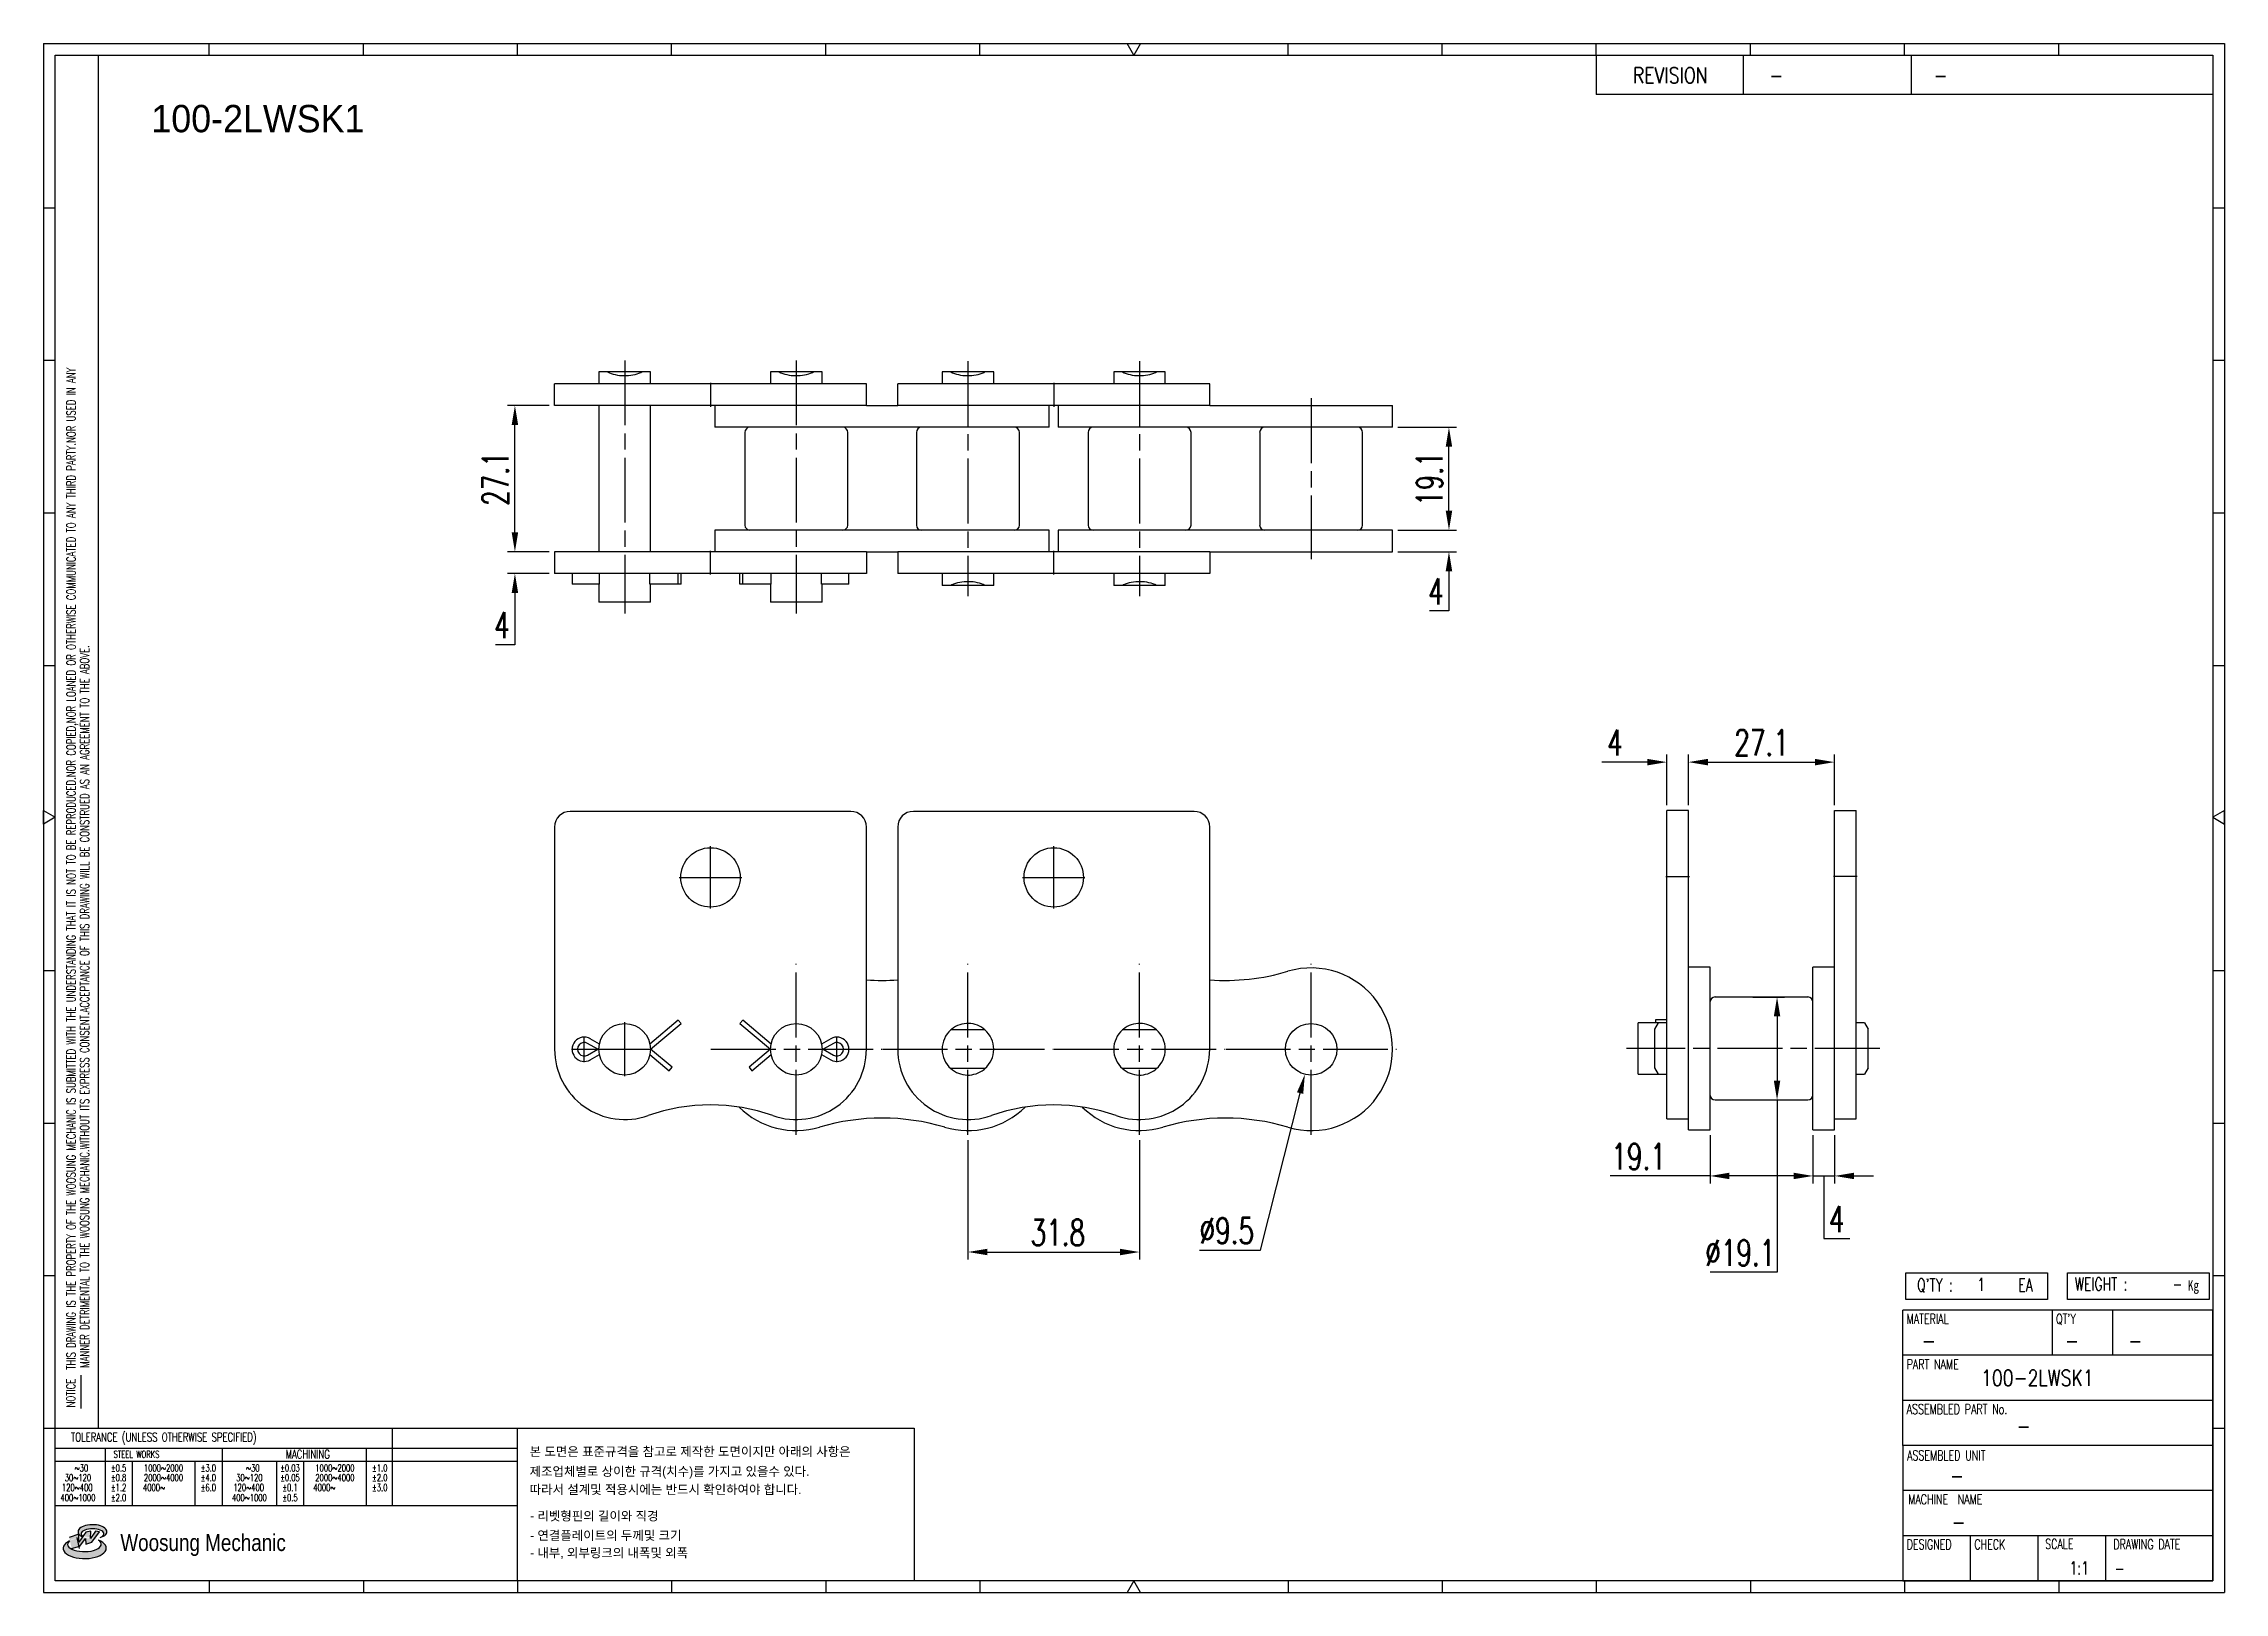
# Model space of a CAD drawing. Header units: millimetres. Extents: x 1614 to 2017, y 59 to 345.
import ezdxf
from ezdxf.enums import TextEntityAlignment as Align

# ---------------------------------------------------------------- set-up
doc = ezdxf.new("R2010")
doc.units = ezdxf.units.MM
doc.linetypes.add('AM_ISO08W050', pattern=[18, 12, -1.5, 3, -1.5])
doc.layers.get('Defpoints').update_dxf_attribs({"color": 80})
doc.layers.add('CL1', color=140, linetype='AM_ISO08W050', lineweight=25)
for name, color, linetype in [('S-DIM', 7, 'Continuous'), ('TITLE', 7, 'Continuous'), ('도면레이아웃', 7, 'Continuous')]:
    doc.layers.add(name, color=color, linetype=linetype)
doc.styles.add('HAN', font='ROMANS.shx', dxfattribs={"width": 0.7, "bigfont": 'whgtxt.shx'})
doc.styles.add('HKD_ST2', font='romans.shx', dxfattribs={"width": 0.7, "height": 4, "bigfont": '@extfont2.shx'})
doc.styles.add('HSG', font='SIMPLEX.shx', dxfattribs={"width": 0.7, "bigfont": 'HSG.shx'})
doc.styles.add('MtXpl_', font='Gulim.ttf')
doc.styles.add('SLDTEXTSTYLE4', font='arial.ttf', dxfattribs={"width": 0.8})
doc.dimstyles.new('AP2', dxfattribs={"dimscale": 2, "dimtxt": 2.4, "dimasz": 1.8, "dimexe": 0.7, "dimexo": 0.5, "dimgap": 0.6, "dimtad": 1, "dimtoh": 1, "dimdec": 1, "dimrnd": 0.01, "dimzin": 9, "dimdsep": 46, "dimtxsty": 'HSG', "dimcen": 0, "dimclrd": 251, "dimclre": 251, "dimclrt": 60, "dimazin": 2, "dimtp": 1, "dimtm": 1, "dimtfac": 0.5, "dimtdec": 1, "dimtofl": 0, "dimtmove": 0, "dimatfit": 3, "dimfxl": 0, "dimtvp": 1, "dimtolj": 2, "dimlwd": -1, "dimlwe": -1, "dimarcsym": 0})

# ---------------------------------------------------------------- blocks, each defined once
blk = doc.blocks.new('MAST')
at = {"layer": '도면레이아웃'}
h = blk.add_hatch(color=10, dxfattribs=at)
h.paths.add_polyline_path([(1.544, 35.177), (1.554, 34.966), (1.779, 35.034), (2.054, 35.422), (1.908, 35.446), (1.728, 35.167), (1.741, 35.439), (1.547, 35.405), (1.292, 35.041), (1.295, 35.33), (0.943, 35.208), (1.03, 34.8), (1.336, 34.885)])
edge = h.paths.add_edge_path()
edge.add_ellipse((1.795, 35.421), major_axis=(-0.53, 0), ratio=0.487785, start_angle=122.36065, end_angle=403.39574)
edge.add_line((1.411, 35.244), (1.419, 35.261))
edge.add_ellipse((1.798, 35.344), major_axis=(-0.423, 0), ratio=0.444396, start_angle=131.58977, end_angle=386.19408, ccw=False)
edge = h.paths.add_edge_path()
edge.add_ellipse((1.512, 34.815), major_axis=(-0.793, 0), ratio=0.480113, start_angle=314.67633, end_angle=590.85213)
edge.add_ellipse((1.501, 34.958), major_axis=(-0.62, 0), ratio=0.43311, start_angle=331.7024, end_angle=574.42495, ccw=False)
at = {"color": 140}
for p, q in [((0, 90.118), (80.15, 90.118)), ((0, 90.118), (0, 33.191)), ((80.15, 90.118), (80.15, 33.191)), ((57.068, 89.693), (57.068, 88.246)), ((62.47, 89.693), (62.47, 88.246)), ((68.635, 89.693), (68.635, 88.246)), ((79.725, 88.246), (57.068, 88.246)), ((68.449, 43.961), (68.449, 44.936)), ((68.449, 44.936), (73.654, 44.936)), ((73.654, 44.936), (73.654, 43.961)), ((74.39, 43.961), (74.39, 44.936)), ((74.39, 44.936), (79.595, 44.936)), ((79.595, 44.936), (79.595, 43.961)), ((68.336, 38.59), (68.336, 43.563)), ((79.725, 43.563), (68.336, 43.563)), ((73.654, 43.961), (68.449, 43.961)), ((73.827, 43.563), (73.827, 41.905)), ((79.595, 43.961), (74.39, 43.961)), ((76.037, 43.563), (76.037, 41.905)), ((79.725, 38.59), (79.725, 43.563)), ((79.725, 41.905), (68.336, 41.905)), ((79.725, 40.248), (68.336, 40.248)), ((68.336, 38.59), (68.336, 33.616)), ((79.725, 38.59), (68.336, 38.59)), ((79.725, 33.616), (79.725, 38.59)), ((79.725, 36.932), (68.336, 36.932)), ((79.725, 35.274), (68.336, 35.274)), ((70.822, 33.616), (70.822, 35.274)), ((73.309, 33.616), (73.309, 35.274)), ((75.796, 33.616), (75.796, 35.274)), ((0, 33.191), (80.15, 33.191)), ((68.336, 33.616), (79.725, 33.616))]:
    blk.add_line(p, q, dxfattribs=at)
for p, q in [((6.089, 89.693), (6.089, 90.118)), ((11.753, 89.693), (11.753, 90.118)), ((17.418, 89.693), (17.418, 90.118)), ((23.082, 89.693), (23.082, 90.118)), ((28.746, 89.693), (28.746, 90.118)), ((34.411, 89.693), (34.411, 90.118)), ((45.739, 89.693), (45.739, 90.118)), ((51.404, 89.693), (51.404, 90.118)), ((57.068, 89.693), (57.068, 90.118)), ((62.732, 89.693), (62.732, 90.118)), ((68.397, 89.693), (68.397, 90.118)), ((74.061, 89.693), (74.061, 90.118)), ((0, 84.085), (0.425, 84.085)), ((79.725, 84.085), (80.15, 84.085)), ((0, 78.478), (0.425, 78.478)), ((79.725, 78.478), (80.15, 78.478)), ((0, 72.87), (0.425, 72.87)), ((79.725, 72.87), (80.15, 72.87)), ((0, 67.262), (0.425, 67.262)), ((79.725, 67.262), (80.15, 67.262)), ((0, 56.047), (0.425, 56.047)), ((79.725, 56.047), (80.15, 56.047)), ((0, 50.439), (0.425, 50.439)), ((79.725, 50.439), (80.15, 50.439)), ((0, 44.832), (0.425, 44.832)), ((79.725, 44.832), (80.15, 44.832)), ((1.377, 39.947), (1.377, 41.174)), ((0, 39.224), (0.425, 39.224)), ((79.725, 39.224), (80.15, 39.224)), ((6.089, 33.616), (6.089, 33.191)), ((11.753, 33.616), (11.753, 33.191)), ((17.418, 33.616), (17.418, 33.191)), ((23.082, 33.616), (23.082, 33.191)), ((28.746, 33.616), (28.746, 33.191)), ((34.411, 33.616), (34.411, 33.191)), ((45.739, 33.616), (45.739, 33.191)), ((51.404, 33.616), (51.404, 33.191)), ((57.068, 33.616), (57.068, 33.191)), ((62.732, 33.616), (62.732, 33.191)), ((68.397, 33.616), (68.397, 33.191)), ((74.061, 33.616), (74.061, 33.191))]:
    blk.add_line(p, q)
at = {"color": 2}
for p, q in [((2.017, 39.224), (2.017, 89.693)), ((0.425, 39.224), (17.418, 39.224)), ((0.425, 38.487), (17.418, 38.487)), ((2.257, 38.487), (2.257, 36.382)), ((6.557, 38.5), (6.557, 36.382)), ((11.857, 38.487), (11.857, 36.382)), ((12.816, 39.224), (12.816, 36.382)), ((17.418, 33.616), (17.418, 39.224)), ((0.425, 38.012), (17.418, 38.012)), ((3.257, 38.012), (3.257, 36.382)), ((5.557, 38.012), (5.557, 36.382)), ((8.557, 38.012), (8.557, 36.382)), ((9.557, 38.026), (9.557, 36.382)), ((0.425, 36.382), (17.418, 36.382))]:
    blk.add_line(p, q, dxfattribs=at)
for points in [[(40.075, 89.693), (39.83, 90.118), (40.32, 90.118)], [(0.425, 61.679), (0, 61.433), (0, 61.924)], [(79.725, 61.679), (80.15, 61.433), (80.15, 61.924)], [(40.075, 33.616), (39.83, 33.191), (40.32, 33.191)]]:
    blk.add_lwpolyline(points, close=True)
at = {"color": 140}
blk.add_lwpolyline([(0.425, 89.693), (79.725, 89.693), (79.725, 33.616), (0.425, 33.616)], close=True, dxfattribs=at)
at = {"layer": '도면레이아웃'}
for p, q in [((1.295, 35.33), (0.943, 35.208)), ((1.547, 35.405), (1.292, 35.041)), ((1.292, 35.041), (1.295, 35.33)), ((1.741, 35.439), (1.547, 35.405)), ((1.908, 35.446), (1.728, 35.167)), ((1.728, 35.167), (1.741, 35.439)), ((1.779, 35.034), (2.054, 35.422)), ((2.054, 35.422), (1.908, 35.446)), ((1.03, 34.8), (1.336, 34.885)), ((1.224, 35.208), (1.311, 34.8)), ((1.224, 35.208), (1.224, 35.208)), ((1.336, 34.885), (1.544, 35.177)), ((1.419, 35.261), (1.411, 35.244)), ((1.544, 35.177), (1.554, 34.966)), ((1.554, 34.966), (1.779, 35.034))]:
    blk.add_line(p, q, dxfattribs=at)
for centre, major_axis, ratio, start_param, end_param in [((1.795, 35.421), (-0.53, 0), 0.487785, 2.135596, 7.040584), ((1.798, 35.344), (-0.423, 0), 0.444396, 2.296675, 6.740358), ((1.512, 34.815), (-0.793, 0), 0.480113, 5.492138, 10.312315), ((1.501, 34.958), (-0.62, 0), 0.43311, 5.789299, 10.025607)]:
    blk.add_ellipse(centre, major_axis=major_axis, ratio=ratio, start_param=start_param, end_param=end_param, dxfattribs=at)
for s, height, style, width, p in [('REVISION', 0.5806, 'HAN', 0.8, (58.415, 88.664)), ('-', 0.581, 'HAN', 0.8, (63.426, 88.664)), ('-', 0.581, 'HAN', 0.8, (69.468, 88.664)), ("Q'TY : ", 0.4746, 'HKD_ST2', 0.7, (68.857, 44.253)), ('1', 0.475, 'HKD_ST2', 0.7, (71.071, 44.275)), ('EA', 0.4746, 'HKD_ST2', 0.7, (72.578, 44.253)), ('WEIGHT : ', 0.4746, 'HKD_ST2', 0.7, (74.65, 44.286)), ('-', 0.581, 'HAN', 0.8, (69.029, 42.157)), ('-', 0.581, 'HAN', 0.8, (74.289, 42.157)), ('-', 0.581, 'HAN', 0.8, (76.623, 42.157)), ('-', 0.581, 'HAN', 0.8, (72.515, 39.013)), ('-', 0.581, 'HAN', 0.8, (70.067, 37.189)), ('-', 0.581, 'HAN', 0.8, (70.126, 35.48)), ('1:1', 0.4746, 'HKD_ST2', 0.7, (74.458, 33.848)), ('-', 0.475, 'HKD_ST2', 0.7, (76.112, 33.837))]:
    blk.add_text(s, height=height, dxfattribs=dict(style=style, width=width)).set_placement(p)
at = {"color": 6, "style": 'HKD_ST2', "width": 0.7}
for s, p in [(' THIS DRAWING IS THE PROPERTY OF THE WOOSUNG MECHANIC IS SUBMITTED WITH THE UNDERSTANDING THAT IT IS NOT TO BE REPRODUCED.NOR COPIED,NOR LOANED OR OTHERWISE COMMUNICATED TO ANY THIRD PARTY.NOR USED IN ANY', (1.173, 41.217)), ('MANNER DETRIMENTAL TO THE WOOSUNG MECHANIC.WITHOUT ITS EXPRESS CONSENT.ACCEPTANCE OF THIS DRAWING WILL BE CONSTRUED AS AN AGREEMENT TO THE ABOVE.', (1.672, 41.447))]:
    blk.add_text(s, height=0.326266, rotation=90, dxfattribs=at).set_placement(p)
at = {"style": 'HKD_ST2', "width": 0.7}
blk.add_text('-', height=0.475, dxfattribs=at).set_placement((78.613, 44.286), align=Align.RIGHT)
at = {"color": 254, "style": 'HKD_ST2', "width": 0.7}
for s, height, p in [('MATERIAL', 0.3651, (68.474, 43.425)), ("QT'Y", 0.3651, (73.965, 43.425)), ('PART NAME', 0.3651, (68.474, 41.756)), ('ASSEMBLED PART No.', 0.36511, (68.474, 40.109)), ('ASSEMBLED UNIT', 0.36511, (68.49, 38.408)), ('MACHINE  NAME', 0.36511, (68.532, 36.794)), ('DESIGNED', 0.3651, (68.474, 35.136)), ('CHECK', 0.3651, (70.961, 35.136)), ('SCALE', 0.3651, (73.566, 35.153)), ('DRAWING DATE', 0.36511, (76.071, 35.141))]:
    blk.add_text(s, height=height, dxfattribs=at).set_placement(p, align=Align.TOP_LEFT)
at = {"style": 'HKD_ST2', "width": 0.7}
blk.add_text('NOTICE', height=0.3263, rotation=90, dxfattribs=at).set_placement((1.163, 39.988))
blk.add_text('TOLERANCE (UNLESS OTHERWISE SPECIFIED)', height=0.32627, dxfattribs=at).set_placement((4.417, 38.896), align=Align.MIDDLE_CENTER)
at = {"color": 4, "style": 'HKD_ST2', "width": 0.7}
for s, height, p in [('%%12630', 0.261, (1.389, 37.762)), ('1000%%1262000', 0.26101, (4.407, 37.762)), ('%%12630', 0.261, (7.689, 37.762)), ('1000%%1262000', 0.26101, (10.707, 37.762)), ('120%%126400', 0.26101, (1.237, 37.045)), ('30%%126120', 0.261, (1.263, 37.411)), ('4000%%126', 0.261, (4.061, 37.045)), ('2000%%1264000', 0.26101, (4.407, 37.411)), ('120%%126400', 0.26101, (7.537, 37.045)), ('30%%126120', 0.261, (7.563, 37.411)), ('4000%%126', 0.261, (10.321, 37.045)), ('2000%%1264000', 0.26101, (10.707, 37.411)), ('400%%1261000', 0.26101, (1.263, 36.67)), ('400%%1261000', 0.26101, (7.563, 36.67))]:
    blk.add_text(s, height=height, dxfattribs=at).set_placement(p, align=Align.MIDDLE_CENTER)
for s, height, p in [('%%P0.5', 0.261, (2.757, 37.762)), ('STEEL WORKS', 0.26101, (3.416, 38.268)), ('%%P3.0', 0.261, (6.057, 37.762)), ('%%P0.03', 0.261, (9.057, 37.762)), ('MACHINING', 0.3263, (9.707, 38.27)), ('%%P1.0', 0.261, (12.357, 37.762)), ('%%P0.8', 0.261, (2.757, 37.411)), ('%%P1.2', 0.261, (2.757, 37.045)), ('%%P4.0', 0.261, (6.057, 37.411)), ('%%P6.0', 0.261, (6.057, 37.045)), ('%%P0.05', 0.261, (9.057, 37.411)), ('%%P0.1', 0.261, (9.057, 37.045)), ('%%P2.0', 0.261, (12.357, 37.411)), ('%%P3.0', 0.261, (12.357, 37.045)), ('%%P2.0', 0.261, (2.757, 36.67)), ('%%P0.5', 0.261, (9.057, 36.67))]:
    blk.add_text(s, height=height, dxfattribs=at).set_placement(p, align=Align.MIDDLE)
at = {"color": 1, "style": 'SLDTEXTSTYLE4', "width": 0.8}
blk.add_text('Woosung Mechanic', height=0.61957, dxfattribs=at).set_placement((2.822, 34.711))
at = {"layer": 'TITLE', "width": 0.8}
blk.add_text('Kg', height=0.3789, dxfattribs=at).set_placement((78.807, 44.286))
blk = doc.blocks.new('*D2')
at = {"layer": 'Defpoints', "color": 0, "transparency": 16777216}
for p in [(1918.1, 212.38), (1914.1, 203.4), (1918.1, 203.4)]:
    blk.add_point(p, dxfattribs=at)
at = {"layer": 'S-DIM', "color": 251, "linetype": 'ByBlock', "transparency": 16777216}
for p, q in [((1910.5, 212.38), (1902.1, 212.38)), ((1914.1, 204.4), (1914.1, 213.78)), ((1918.1, 204.4), (1918.1, 213.78)), ((1921.7, 212.38), (1925.3, 212.38))]:
    blk.add_line(p, q, dxfattribs=at)
at = {"layer": 'S-DIM', "color": 251, "transparency": 16777216}
for points in [[(1910.5, 212.98), (1910.5, 211.78), (1914.1, 212.38)], [(1921.7, 212.98), (1921.7, 211.78), (1918.1, 212.38)]]:
    blk.add_solid(points, dxfattribs=at)
at = {"layer": 'S-DIM', "color": 60, "transparency": 16777216, "insert": (1904.5, 215.98), "char_height": 4.8, "attachment_point": 5, "style": 'HSG'}
blk.add_mtext('\\A2;4', dxfattribs=at)
blk = doc.blocks.new('*D3')
at = {"layer": 'Defpoints', "color": 0, "transparency": 16777216}
for p in [(1945.15, 212.38), (1918.1, 203.4), (1945.15, 203.4)]:
    blk.add_point(p, dxfattribs=at)
at = {"layer": 'S-DIM', "color": 251, "linetype": 'ByBlock', "transparency": 16777216}
for p, q in [((1918.1, 204.4), (1918.1, 213.78)), ((1921.7, 212.38), (1941.55, 212.38)), ((1945.15, 204.4), (1945.15, 213.78))]:
    blk.add_line(p, q, dxfattribs=at)
at = {"layer": 'S-DIM', "color": 251, "transparency": 16777216}
for points in [[(1921.7, 212.98), (1921.7, 211.78), (1918.1, 212.38)], [(1941.55, 212.98), (1941.55, 211.78), (1945.15, 212.38)]]:
    blk.add_solid(points, dxfattribs=at)
at = {"layer": 'S-DIM', "color": 60, "transparency": 16777216, "insert": (1931.63, 215.98), "char_height": 4.8, "attachment_point": 5, "style": 'HSG'}
blk.add_mtext('\\A2;27.1', dxfattribs=at)
blk = doc.blocks.new('*D4')
at = {"layer": 'Defpoints', "color": 0, "transparency": 16777216}
for p in [(1922.1, 144.35), (1941.15, 144.35), (1941.15, 135.81)]:
    blk.add_point(p, dxfattribs=at)
at = {"layer": 'S-DIM', "color": 251, "linetype": 'ByBlock', "transparency": 16777216}
for p, q in [((1922.1, 143.35), (1922.1, 134.41)), ((1941.15, 143.35), (1941.15, 134.41)), ((1922.1, 135.81), (1903.62, 135.81)), ((1937.55, 135.81), (1925.7, 135.81))]:
    blk.add_line(p, q, dxfattribs=at)
at = {"layer": 'S-DIM', "color": 251, "transparency": 16777216}
for points in [[(1925.7, 136.41), (1925.7, 135.21), (1922.1, 135.81)], [(1937.55, 136.41), (1937.55, 135.21), (1941.15, 135.81)]]:
    blk.add_solid(points, dxfattribs=at)
at = {"layer": 'S-DIM', "color": 60, "transparency": 16777216, "insert": (1908.9, 139.41), "char_height": 4.8, "attachment_point": 5, "style": 'HSG'}
blk.add_mtext('\\A2;19.1', dxfattribs=at)
blk = doc.blocks.new('*D5')
at = {"layer": 'Defpoints', "color": 0, "transparency": 16777216}
for p in [(1941.15, 144.35), (1945.15, 144.35), (1945.15, 135.81)]:
    blk.add_point(p, dxfattribs=at)
at = {"layer": 'S-DIM', "color": 251, "linetype": 'ByBlock', "transparency": 16777216}
for p, q in [((1941.15, 143.35), (1941.15, 134.41)), ((1945.15, 143.35), (1945.15, 134.41)), ((1937.55, 135.81), (1933.95, 135.81)), ((1941.15, 135.81), (1945.15, 135.81)), ((1943.15, 135.81), (1943.15, 124.21)), ((1948.75, 135.81), (1952.35, 135.81)), ((1943.15, 124.21), (1947.95, 124.21))]:
    blk.add_line(p, q, dxfattribs=at)
at = {"layer": 'S-DIM', "color": 251, "transparency": 16777216}
for points in [[(1937.55, 136.41), (1937.55, 135.21), (1941.15, 135.81)], [(1948.75, 136.41), (1948.75, 135.21), (1945.15, 135.81)]]:
    blk.add_solid(points, dxfattribs=at)
at = {"layer": 'S-DIM', "color": 60, "transparency": 16777216, "insert": (1945.55, 127.81), "char_height": 4.8, "attachment_point": 5, "style": 'HSG'}
blk.add_mtext('\\A2;4', dxfattribs=at)
blk = doc.blocks.new('*D6')
at = {"layer": 'Defpoints', "color": 0, "transparency": 16777216}
for p in [(1929.02, 168.92), (1929.02, 149.87), (1934.5, 149.87)]:
    blk.add_point(p, dxfattribs=at)
at = {"layer": 'S-DIM', "color": 251, "linetype": 'ByBlock', "transparency": 16777216}
for p, q in [((1930.02, 168.92), (1935.9, 168.92)), ((1934.5, 165.32), (1934.5, 153.47)), ((1930.02, 149.87), (1935.9, 149.87)), ((1934.5, 149.87), (1934.5, 118)), ((1934.5, 118), (1922.1, 118))]:
    blk.add_line(p, q, dxfattribs=at)
at = {"layer": 'S-DIM', "color": 251, "transparency": 16777216}
for points in [[(1933.9, 165.32), (1935.1, 165.32), (1934.5, 168.92)], [(1933.9, 153.47), (1935.1, 153.47), (1934.5, 149.87)]]:
    blk.add_solid(points, dxfattribs=at)
at = {"layer": 'S-DIM', "color": 60, "transparency": 16777216, "insert": (1927.7, 121.6), "char_height": 4.8, "attachment_point": 5, "style": 'HSG'}
blk.add_mtext('\\A2;%%c19.1', dxfattribs=at)
blk = doc.blocks.new('*D7')
at = {"layer": 'Defpoints', "color": 0, "transparency": 16777216}
for p in [(1784.8, 143.45), (1816.55, 143.45), (1816.55, 121.74)]:
    blk.add_point(p, dxfattribs=at)
at = {"layer": 'S-DIM', "color": 251, "linetype": 'ByBlock', "transparency": 16777216}
for p, q in [((1784.8, 142.45), (1784.8, 120.34)), ((1816.55, 142.45), (1816.55, 120.34)), ((1788.4, 121.74), (1812.95, 121.74))]:
    blk.add_line(p, q, dxfattribs=at)
at = {"layer": 'S-DIM', "color": 251, "transparency": 16777216}
for points in [[(1788.4, 122.34), (1788.4, 121.14), (1784.8, 121.74)], [(1812.95, 122.34), (1812.95, 121.14), (1816.55, 121.74)]]:
    blk.add_solid(points, dxfattribs=at)
at = {"layer": 'S-DIM', "color": 60, "transparency": 16777216, "insert": (1801.44, 125.34), "char_height": 4.8, "attachment_point": 5, "style": 'HSG'}
blk.add_mtext('\\A2;31.8', dxfattribs=at)
blk = doc.blocks.new('*D8')
at = {"layer": 'Defpoints', "color": 0, "transparency": 16777216}
for p in [(1849.47, 163.88), (1847.14, 154.63)]:
    blk.add_point(p, dxfattribs=at)
at = {"layer": 'S-DIM', "color": 251, "linetype": 'ByBlock', "transparency": 16777216}
for p, q in [((1838.94, 122.09), (1846.26, 151.14)), ((1827.66, 122.09), (1838.94, 122.09))]:
    blk.add_line(p, q, dxfattribs=at)
at = {"layer": 'S-DIM', "color": 251, "transparency": 16777216}
blk.add_solid([(1845.68, 151.28), (1846.84, 150.99), (1847.14, 154.63)], dxfattribs=at)
at = {"layer": 'S-DIM', "color": 60, "transparency": 16777216, "insert": (1832.7, 125.69), "char_height": 4.8, "attachment_point": 5, "style": 'HSG'}
blk.add_mtext('\\A2;∅9.5', dxfattribs=at)
blk = doc.blocks.new('*D9')
at = {"layer": 'Defpoints', "color": 0, "transparency": 16777216}
for p in [(1863.35, 255.3), (1873.8, 255.3), (1863.35, 251.3)]:
    blk.add_point(p, dxfattribs=at)
at = {"layer": 'S-DIM', "color": 251, "linetype": 'ByBlock', "transparency": 16777216}
for p, q in [((1873.8, 258.9), (1873.8, 262.5)), ((1864.35, 255.3), (1875.2, 255.3)), ((1864.35, 251.3), (1875.2, 251.3)), ((1873.8, 247.7), (1873.8, 240.35)), ((1873.8, 240.35), (1870.2, 240.35))]:
    blk.add_line(p, q, dxfattribs=at)
at = {"layer": 'S-DIM', "color": 251, "transparency": 16777216}
for points in [[(1873.2, 258.9), (1874.4, 258.9), (1873.8, 255.3)], [(1873.2, 247.7), (1874.4, 247.7), (1873.8, 251.3)]]:
    blk.add_solid(points, dxfattribs=at)
at = {"layer": 'S-DIM', "color": 60, "transparency": 16777216, "insert": (1871.4, 243.95), "char_height": 4.8, "attachment_point": 5, "style": 'HSG'}
blk.add_mtext('\\A2;4', dxfattribs=at)
blk = doc.blocks.new('*D10')
at = {"layer": 'Defpoints', "color": 0, "transparency": 16777216}
for p in [(1863.35, 274.35), (1873.8, 274.35), (1863.35, 255.3)]:
    blk.add_point(p, dxfattribs=at)
at = {"layer": 'S-DIM', "color": 251, "linetype": 'ByBlock', "transparency": 16777216}
for p, q in [((1864.35, 274.35), (1875.2, 274.35)), ((1873.8, 258.9), (1873.8, 270.75)), ((1864.35, 255.3), (1875.2, 255.3))]:
    blk.add_line(p, q, dxfattribs=at)
at = {"layer": 'S-DIM', "color": 251, "transparency": 16777216}
for points in [[(1873.2, 270.75), (1874.4, 270.75), (1873.8, 274.35)], [(1873.2, 258.9), (1874.4, 258.9), (1873.8, 255.3)]]:
    blk.add_solid(points, dxfattribs=at)
at = {"layer": 'S-DIM', "color": 60, "transparency": 16777216, "insert": (1870.2, 264.83), "char_height": 4.8, "attachment_point": 5, "rotation": 90, "style": 'HSG'}
blk.add_mtext('\\A2;19.1', dxfattribs=at)
blk = doc.blocks.new('*D11')
at = {"layer": 'Defpoints', "color": 0, "transparency": 16777216}
for p in [(1700.99, 251.3), (1708.33, 251.3), (1708.33, 247.3)]:
    blk.add_point(p, dxfattribs=at)
at = {"layer": 'S-DIM', "color": 251, "linetype": 'ByBlock', "transparency": 16777216}
for p, q in [((1700.99, 254.9), (1700.99, 258.5)), ((1707.33, 251.3), (1699.59, 251.3)), ((1707.33, 247.3), (1699.59, 247.3)), ((1700.99, 243.7), (1700.99, 234.11)), ((1700.99, 234.11), (1697.39, 234.11))]:
    blk.add_line(p, q, dxfattribs=at)
at = {"layer": 'S-DIM', "color": 251, "transparency": 16777216}
for points in [[(1700.39, 254.9), (1701.59, 254.9), (1700.99, 251.3)], [(1700.39, 243.7), (1701.59, 243.7), (1700.99, 247.3)]]:
    blk.add_solid(points, dxfattribs=at)
at = {"layer": 'S-DIM', "color": 60, "transparency": 16777216, "insert": (1698.59, 237.71), "char_height": 4.8, "attachment_point": 5, "style": 'HSG'}
blk.add_mtext('\\A2;4', dxfattribs=at)
blk = doc.blocks.new('*D12')
at = {"layer": 'Defpoints', "color": 0, "transparency": 16777216}
for p in [(1700.99, 278.35), (1708.33, 278.35), (1708.33, 251.3)]:
    blk.add_point(p, dxfattribs=at)
at = {"layer": 'S-DIM', "color": 251, "linetype": 'ByBlock', "transparency": 16777216}
for p, q in [((1707.33, 278.35), (1699.59, 278.35)), ((1700.99, 254.9), (1700.99, 274.75)), ((1707.33, 251.3), (1699.59, 251.3))]:
    blk.add_line(p, q, dxfattribs=at)
at = {"layer": 'S-DIM', "color": 251, "transparency": 16777216}
for points in [[(1700.39, 274.75), (1701.59, 274.75), (1700.99, 278.35)], [(1700.39, 254.9), (1701.59, 254.9), (1700.99, 251.3)]]:
    blk.add_solid(points, dxfattribs=at)
at = {"layer": 'S-DIM', "color": 60, "transparency": 16777216, "insert": (1697.39, 264.83), "char_height": 4.8, "attachment_point": 5, "rotation": 90, "style": 'HSG'}
blk.add_mtext('\\A2;27.1', dxfattribs=at)

msp = doc.modelspace()

# ---------------------------------------------------------------- linework, layer by layer
for p, q in [((1726.07, 284.58), (1716.53, 284.58)), ((1716.53, 284.58), (1716.53, 282.35)), ((1726.07, 282.35), (1726.07, 284.58)), ((1757.82, 284.58), (1748.28, 284.58)), ((1748.28, 284.58), (1748.28, 282.35)), ((1757.82, 282.35), (1757.82, 284.58)), ((1789.57, 284.58), (1780.03, 284.58)), ((1780.03, 284.58), (1780.03, 282.35)), ((1789.57, 282.35), (1789.57, 284.58)), ((1811.78, 284.58), (1811.78, 282.35)), ((1821.32, 284.58), (1811.78, 284.58)), ((1821.32, 282.35), (1821.32, 284.58)), ((1708.33, 278.35), (1708.33, 282.35)), ((1766.03, 282.35), (1708.33, 282.35)), ((1766.03, 278.35), (1766.03, 282.35)), ((1771.83, 278.35), (1771.83, 282.35)), ((1829.53, 282.35), (1771.83, 282.35)), ((1829.53, 278.35), (1829.53, 282.35)), ((1766.03, 278.35), (1708.33, 278.35)), ((1716.53, 278.35), (1716.53, 251.3)), ((1726.07, 251.3), (1726.07, 278.35)), ((1738, 278.35), (1738, 274.35)), ((1766.03, 278.35), (1771.83, 278.35)), ((1829.53, 278.35), (1771.83, 278.35)), ((1799.85, 274.35), (1799.85, 278.35)), ((1801.5, 278.35), (1801.5, 274.35)), ((1829.53, 278.35), (1863.35, 278.35)), ((1863.35, 274.35), (1863.35, 278.35)), ((1799.85, 274.35), (1738, 274.35)), ((1743.53, 273.4), (1743.53, 256.25)), ((1762.58, 256.25), (1762.58, 273.4)), ((1775.28, 273.4), (1775.28, 256.25)), ((1794.33, 256.25), (1794.33, 273.4)), ((1863.35, 274.35), (1801.5, 274.35)), ((1807.03, 273.4), (1807.03, 256.25)), ((1826.08, 256.25), (1826.08, 273.4)), ((1838.78, 273.4), (1838.78, 256.25)), ((1857.83, 256.25), (1857.83, 273.4)), ((1738, 255.3), (1738, 251.3)), ((1799.85, 255.3), (1738, 255.3)), ((1799.85, 251.3), (1799.85, 255.3)), ((1801.5, 255.3), (1801.5, 251.3)), ((1863.35, 255.3), (1801.5, 255.3)), ((1863.35, 251.3), (1863.35, 255.3)), ((1708.33, 251.3), (1708.33, 247.3)), ((1766.03, 251.3), (1708.33, 251.3)), ((1766.03, 251.3), (1771.83, 251.3)), ((1766.03, 251.3), (1766.03, 247.3)), ((1771.83, 251.3), (1771.83, 247.3)), ((1829.53, 251.3), (1771.83, 251.3)), ((1829.53, 251.3), (1863.35, 251.3)), ((1829.53, 251.3), (1829.53, 247.3)), ((1766.03, 247.3), (1708.33, 247.3)), ((1711.57, 247.3), (1711.57, 245.3)), ((1716.63, 245.3), (1716.63, 247.3)), ((1725.97, 245.3), (1725.97, 247.3)), ((1731.21, 245.3), (1731.21, 247.3)), ((1731.72, 245.3), (1731.72, 247.3)), ((1742.63, 245.3), (1742.63, 247.3)), ((1743.15, 245.3), (1743.15, 247.3)), ((1748.38, 245.3), (1748.38, 247.3)), ((1757.72, 245.3), (1757.72, 247.3)), ((1762.79, 245.3), (1762.79, 247.3)), ((1829.53, 247.3), (1771.83, 247.3)), ((1780.03, 247.3), (1780.03, 245.08)), ((1789.57, 245.08), (1789.57, 247.3)), ((1811.78, 247.3), (1811.78, 245.08)), ((1821.32, 245.08), (1821.32, 247.3)), ((1716.63, 245.3), (1711.57, 245.3)), ((1716.53, 245.3), (1716.53, 241.98)), ((1731.72, 245.3), (1725.97, 245.3)), ((1726.07, 241.98), (1726.07, 245.3)), ((1748.38, 245.3), (1742.63, 245.3)), ((1748.28, 245.3), (1748.28, 241.98)), ((1762.79, 245.3), (1757.72, 245.3)), ((1757.82, 241.98), (1757.82, 245.3)), ((1789.57, 245.08), (1780.03, 245.08)), ((1821.32, 245.08), (1811.78, 245.08)), ((1726.07, 241.98), (1716.53, 241.98)), ((1757.82, 241.98), (1748.28, 241.98)), ((1763.14, 203.25), (1711.21, 203.25)), ((1826.64, 203.25), (1774.71, 203.25)), ((1914.1, 146.4), (1914.1, 203.4)), ((1918.1, 203.4), (1914.1, 203.4)), ((1918.1, 174.45), (1918.1, 203.4)), ((1945.15, 174.45), (1945.15, 203.4)), ((1945.15, 203.4), (1949.15, 203.4)), ((1949.15, 146.4), (1949.15, 203.4)), ((1708.33, 200.37), (1708.33, 159.25)), ((1766.03, 159.25), (1766.03, 200.37)), ((1771.83, 200.37), (1771.83, 159.25)), ((1829.53, 159.25), (1829.53, 200.37)), ((1922.1, 174.45), (1918.1, 174.45)), ((1918.1, 144.35), (1918.1, 174.45)), ((1922.1, 144.35), (1922.1, 174.45)), ((1945.15, 174.45), (1941.15, 174.45)), ((1941.15, 144.35), (1941.15, 174.45)), ((1945.15, 144.35), (1945.15, 174.45)), ((1940.2, 168.92), (1923.05, 168.92)), ((1731.21, 164.61), (1725.97, 160.22)), ((1726.07, 159.25), (1731.72, 164)), ((1731.72, 164), (1731.21, 164.61)), ((1743.15, 164.61), (1742.63, 164)), ((1742.63, 164), (1748.28, 159.25)), ((1748.38, 160.22), (1743.15, 164.61)), ((1787.96, 162.83), (1781.65, 162.83)), ((1819.71, 162.83), (1813.4, 162.83)), ((1908.78, 154.63), (1908.78, 164.17)), ((1912.57, 164.17), (1908.78, 164.17)), ((1911.88, 162.97), (1912.57, 164.17)), ((1911.88, 155.82), (1911.88, 162.97)), ((1912.1, 164.76), (1914.1, 164.76)), ((1912.1, 164.17), (1912.1, 164.76)), ((1914.1, 164.17), (1912.57, 164.17)), ((1950.69, 164.17), (1949.15, 164.17)), ((1950.69, 164.17), (1951.38, 162.97)), ((1951.38, 155.82), (1951.38, 162.97)), ((1716.31, 159.25), (1714.44, 160.34)), ((1714.44, 158.17), (1716.31, 159.25)), ((1716.63, 160.22), (1714.94, 161.2)), ((1714.94, 157.31), (1716.63, 158.28)), ((1725.97, 158.28), (1729.54, 155.29)), ((1730.06, 155.91), (1726.07, 159.25)), ((1748.28, 159.25), (1744.3, 155.91)), ((1744.81, 155.29), (1748.38, 158.28)), ((1759.42, 161.2), (1757.72, 160.22)), ((1757.72, 158.28), (1759.42, 157.31)), ((1759.92, 160.34), (1758.05, 159.25)), ((1758.05, 159.25), (1759.92, 158.17)), ((1729.54, 155.29), (1730.06, 155.91)), ((1744.3, 155.91), (1744.81, 155.29)), ((1787.96, 155.68), (1781.65, 155.68)), ((1819.71, 155.68), (1813.4, 155.68)), ((1908.78, 154.63), (1912.57, 154.63)), ((1912.57, 154.63), (1911.88, 155.82)), ((1912.57, 154.63), (1914.1, 154.63)), ((1949.15, 154.63), (1950.69, 154.63)), ((1951.38, 155.82), (1950.69, 154.63)), ((1923.05, 149.87), (1940.2, 149.87)), ((1914.1, 146.4), (1918.1, 146.4)), ((1945.15, 146.4), (1949.15, 146.4)), ((1918.1, 144.35), (1922.1, 144.35)), ((1941.15, 144.35), (1945.15, 144.35))]:
    msp.add_line(p, q)
for points in [[(1718.15, 284.58), (1718.47, 284.42), (1718.82, 284.29), (1719.18, 284.17), (1719.56, 284.08), (1719.96, 284), (1720.36, 283.94), (1720.77, 283.9), (1721.19, 283.89), (1721.6, 283.89), (1722.02, 283.92), (1722.42, 283.96), (1722.82, 284.03), (1723.21, 284.12), (1723.59, 284.22), (1723.94, 284.35), (1724.28, 284.49), (1724.46, 284.58)], [(1749.9, 284.58), (1750.22, 284.42), (1750.57, 284.29), (1750.93, 284.17), (1751.31, 284.08), (1751.71, 284), (1752.11, 283.94), (1752.52, 283.9), (1752.94, 283.89), (1753.35, 283.89), (1753.77, 283.92), (1754.17, 283.96), (1754.57, 284.03), (1754.96, 284.12), (1755.34, 284.22), (1755.69, 284.35), (1756.03, 284.49), (1756.21, 284.58)], [(1781.65, 284.58), (1781.97, 284.42), (1782.32, 284.29), (1782.68, 284.17), (1783.06, 284.08), (1783.46, 284), (1783.86, 283.94), (1784.27, 283.9), (1784.69, 283.89), (1785.1, 283.89), (1785.52, 283.92), (1785.92, 283.96), (1786.32, 284.03), (1786.71, 284.12), (1787.09, 284.22), (1787.44, 284.35), (1787.78, 284.49), (1787.96, 284.58)], [(1813.4, 284.58), (1813.72, 284.42), (1814.07, 284.29), (1814.43, 284.17), (1814.81, 284.08), (1815.21, 284), (1815.61, 283.94), (1816.02, 283.9), (1816.44, 283.89), (1816.85, 283.89), (1817.27, 283.92), (1817.67, 283.96), (1818.07, 284.03), (1818.46, 284.12), (1818.84, 284.22), (1819.19, 284.35), (1819.53, 284.49), (1819.71, 284.58)], [(1787.96, 245.08), (1787.64, 245.23), (1787.29, 245.36), (1786.93, 245.48), (1786.55, 245.57), (1786.15, 245.65), (1785.75, 245.71), (1785.34, 245.75), (1784.92, 245.76), (1784.51, 245.76), (1784.09, 245.73), (1783.68, 245.69), (1783.28, 245.62), (1782.9, 245.53), (1782.52, 245.43), (1782.16, 245.3), (1781.83, 245.16), (1781.65, 245.08)], [(1819.71, 245.08), (1819.39, 245.23), (1819.04, 245.36), (1818.68, 245.48), (1818.3, 245.57), (1817.9, 245.65), (1817.5, 245.71), (1817.09, 245.75), (1816.67, 245.76), (1816.26, 245.76), (1815.84, 245.73), (1815.43, 245.69), (1815.03, 245.62), (1814.65, 245.53), (1814.27, 245.43), (1813.91, 245.3), (1813.58, 245.16), (1813.4, 245.08)], [(1787.96, 162.83), (1787.64, 163.09), (1787.29, 163.33), (1786.93, 163.53), (1786.55, 163.7), (1786.15, 163.83), (1785.75, 163.93), (1785.34, 163.99), (1784.92, 164.02), (1784.51, 164.01), (1784.09, 163.97), (1783.68, 163.89), (1783.28, 163.78), (1782.9, 163.63), (1782.52, 163.44), (1782.16, 163.23), (1781.83, 162.98), (1781.65, 162.83)], [(1819.71, 162.83), (1819.39, 163.09), (1819.04, 163.33), (1818.68, 163.53), (1818.3, 163.7), (1817.9, 163.83), (1817.5, 163.93), (1817.09, 163.99), (1816.67, 164.02), (1816.26, 164.01), (1815.84, 163.97), (1815.43, 163.89), (1815.03, 163.78), (1814.65, 163.63), (1814.27, 163.44), (1813.91, 163.23), (1813.58, 162.98), (1813.4, 162.83)], [(1781.65, 155.68), (1781.97, 155.42), (1782.32, 155.18), (1782.68, 154.98), (1783.06, 154.81), (1783.46, 154.68), (1783.86, 154.58), (1784.27, 154.51), (1784.69, 154.49), (1785.1, 154.49), (1785.52, 154.54), (1785.92, 154.62), (1786.32, 154.73), (1786.71, 154.88), (1787.09, 155.07), (1787.44, 155.28), (1787.78, 155.53), (1787.96, 155.68)], [(1813.4, 155.68), (1813.72, 155.42), (1814.07, 155.18), (1814.43, 154.98), (1814.81, 154.81), (1815.21, 154.68), (1815.61, 154.58), (1816.02, 154.51), (1816.44, 154.49), (1816.85, 154.49), (1817.27, 154.54), (1817.67, 154.62), (1818.07, 154.73), (1818.46, 154.88), (1818.84, 155.07), (1819.19, 155.28), (1819.53, 155.53), (1819.71, 155.68)]]:
    msp.add_lwpolyline(points)
at = {"color": 140}
msp.add_lwpolyline([(1701.47, 89.13), (1774.87, 89.13), (1774.87, 60.9), (1701.47, 60.9)], close=True, dxfattribs=at)
for centre, radius in [((1737.18, 191.05), 5.5), ((1800.68, 191.05), 5.5), ((1721.3, 159.25), 4.77), ((1753.05, 159.25), 4.77), ((1848.3, 159.25), 4.77)]:
    msp.add_circle(centre, radius)
for centre, radius, start, end in [((1744.48, 273.4), 0.952, 90, 180), ((1761.63, 273.4), 0.952, 360, 90), ((1776.23, 273.4), 0.953, 90, 180), ((1793.38, 273.4), 0.953, 0, 90), ((1807.98, 273.4), 0.952, 90, 180), ((1825.13, 273.4), 0.952, 0, 90), ((1839.73, 273.4), 0.953, 90, 180), ((1856.88, 273.4), 0.953, 0, 90), ((1744.48, 256.25), 0.952, 180, 270), ((1761.63, 256.25), 0.952, 270, 0), ((1776.23, 256.25), 0.953, 180, 270), ((1793.38, 256.25), 0.953, 270, 360), ((1807.98, 256.25), 0.952, 180, 270), ((1825.13, 256.25), 0.952, 270, 0), ((1839.73, 256.25), 0.953, 180, 270), ((1856.88, 256.25), 0.953, 270, 360), ((1711.21, 200.37), 2.89, 90, 180), ((1763.14, 200.37), 2.89, 0, 90), ((1774.71, 200.37), 2.89, 90, 180), ((1826.64, 200.37), 2.89, 0, 90), ((1832.43, 212.46), 40.47, 265.8907, 286.6148), ((1848.3, 159.25), 15.05, 253.3852, 106.6148), ((1768.93, 212.46), 40.47, 265.8907, 274.1093), ((1923.05, 167.97), 0.953, 90, 180), ((1940.2, 167.97), 0.953, 0, 90), ((1713.82, 159.25), 2.25, 60, 300), ((1760.54, 159.25), 2.25, 240, 120), ((1784.8, 159.25), 4.77, 131.4096, 228.5904), ((1784.8, 159.25), 4.77, 311.4096, 48.5904), ((1816.55, 159.25), 4.77, 131.4096, 228.5904), ((1816.55, 159.25), 4.77, 311.4096, 48.5904), ((1721.33, 159.25), 13, 180, 289.343), ((1713.82, 159.25), 1.25, 60, 300), ((1753.03, 159.25), 13, 250.657, 0), ((1760.54, 159.25), 1.25, 240, 120), ((1784.83, 159.25), 13, 180, 289.343), ((1816.53, 159.25), 13, 250.657, 0), ((1923.05, 150.82), 0.953, 180, 270), ((1940.2, 150.82), 0.953, 270, 0), ((1737.18, 114.1), 34.85, 70.657, 109.343), ((1753.05, 159.25), 15.05, 225.3315, 286.6148), ((1768.93, 106.05), 40.47, 73.3852, 106.6148), ((1784.8, 159.25), 15.05, 253.3852, 314.6685), ((1800.68, 114.1), 34.85, 70.657, 109.343), ((1816.55, 159.25), 15.05, 225.3315, 286.6148), ((1832.43, 106.05), 40.47, 73.3852, 106.6148)]:
    msp.add_arc(centre, radius, start, end)
at = {"layer": 'CL1'}
for p, q in [((1721.3, 286.71), (1721.3, 239.85)), ((1753.05, 286.71), (1753.05, 239.85)), ((1784.8, 286.55), (1784.8, 243.1)), ((1816.55, 286.55), (1816.55, 243.1)), ((1737.18, 282.55), (1737.18, 278.15)), ((1800.68, 282.55), (1800.68, 278.15)), ((1848.3, 279.7), (1848.3, 249.95)), ((1737.18, 247.1), (1737.18, 251.5)), ((1800.68, 247.1), (1800.68, 251.5)), ((1737.18, 185.28), (1737.18, 196.83)), ((1800.68, 185.28), (1800.68, 196.83)), ((1731.4, 191.05), (1742.95, 191.05)), ((1794.9, 191.05), (1806.45, 191.05)), ((1913.9, 191.2), (1918.3, 191.2)), ((1949.35, 191.2), (1944.95, 191.2)), ((1753.05, 143.45), (1753.05, 175.06)), ((1784.8, 143.45), (1784.8, 175.06)), ((1816.55, 143.45), (1816.55, 175.06)), ((1848.3, 143.45), (1848.3, 175.06)), ((1713.82, 156.89), (1713.82, 161.62)), ((1721.3, 154.25), (1721.3, 164.26)), ((1760.54, 156.89), (1760.54, 161.62)), ((1711.45, 159.25), (1716.18, 159.25)), ((1716.3, 159.25), (1726.31, 159.25)), ((1737.25, 159.25), (1768.86, 159.25)), ((1769, 159.25), (1800.61, 159.25)), ((1800.75, 159.25), (1832.36, 159.25)), ((1832.5, 159.25), (1864.11, 159.25)), ((1953.51, 159.4), (1906.65, 159.4))]:
    msp.add_line(p, q, dxfattribs=at)

# ---------------------------------------------------------------- block references
at = {"color": 140, "xscale": 5.033947484968212, "yscale": 5.033947484968212, "zscale": 5.033947484968212}
msp.add_blockref('MAST', (1613.79, -108.32), dxfattribs=at)

# ---------------------------------------------------------------- texts
at = {"color": 254, "style": 'MtXpl_'}
msp.add_text('100-2LWSK1', height=5.066, dxfattribs=at).set_placement((1633.73, 328.92))
at = {"style": 'HAN', "width": 0.8}
msp.add_text('100-2LWSK1', height=2.923, dxfattribs=at).set_placement((1972.25, 96.99))
at = {"color": 140, "style": 'MtXpl_'}
for s, p in [('본 도면은 표준규격을 참고로 제작한 도면이지만 아래의 사항은', (1703.71, 83.98)), ('제조업체별로 상이한 규격(치수)를 가지고 있을수 있다.', (1703.71, 80.31)), ('따라서 설계및 적용시에는 반드시 확인하여야 합니다.', (1703.71, 76.96)), ('- 리벳형핀의 길이와 직경', (1703.8, 72.06)), ('- 연결플레이트의 두께및 크기', (1703.8, 68.47)), ('- 내부, 외부링크의 내폭및 외폭', (1703.8, 65.24))]:
    msp.add_text(s, height=1.6886, dxfattribs=at).set_placement(p)

# ---------------------------------------------------------------- dimensions: what is measured, and where the dimension line sits
at = {"layer": 'S-DIM'}
for base, p1, p2, picture, middle in [((1700.98743053, 278.35081966), (1708.32899478, 251.30081966), (1708.32899478, 278.35081966), '*D12', (1697.38743053, 264.82581966)), ((1873.80399207, 274.35081966), (1863.35399478, 255.30081966), (1863.35399478, 274.35081966), '*D10', (1870.20399207, 264.82581966))]:
    dim = msp.add_linear_dim(base=base, p1=p1, p2=p2, angle=90, dimstyle='AP2', override={"dimtmove": 1}, dxfattribs=at)
    dim.commit()
    dim.dimension.update_dxf_attribs({"geometry": picture, "text_midpoint": middle})
for base, p1, p2, picture, middle in [((1873.8, 255.3), (1863.35, 251.3), (1863.35, 255.3), '*D9', (1871.4, 240.35)), ((1700.99, 251.3), (1708.33, 247.3), (1708.33, 251.3), '*D11', (1698.59, 234.11))]:
    dim = msp.add_linear_dim(base=base, p1=p1, p2=p2, angle=90, dimstyle='AP2', dxfattribs=at)
    dim.commit()
    dim.dimension.update_dxf_attribs({"geometry": picture, "text_midpoint": middle, "dimtype": 128})
for base, p1, p2, picture, middle in [((1918.1, 212.38), (1914.1, 203.4), (1918.1, 203.4), '*D2', (1904.5, 212.38)), ((1816.55399478, 121.74278397), (1784.80399478, 143.45172833), (1816.55399478, 143.45172833), '*D7', (1801.44034571, 121.74278397)), ((1941.15210745, 135.81141407), (1922.10210745, 144.34709908), (1941.15210745, 144.34709908), '*D4', (1908.89944768, 135.81141407))]:
    dim = msp.add_linear_dim(base=base, p1=p1, p2=p2, dimstyle='AP2', dxfattribs=at)
    dim.commit()
    dim.dimension.update_dxf_attribs({"geometry": picture, "text_midpoint": middle, "dimtype": 128})
for base, p1, p2, picture, middle in [((1945.15210745, 212.38044226), (1918.10210745, 203.39709908), (1945.15210745, 203.39709908), '*D3', (1931.62710745, 215.98044226)), ((1945.15, 135.81), (1941.15, 144.35), (1945.15, 144.35), '*D5', (1944.35, 127.81))]:
    dim = msp.add_linear_dim(base=base, p1=p1, p2=p2, dimstyle='AP2', override={"dimtmove": 1}, dxfattribs=at)
    dim.commit()
    dim.dimension.update_dxf_attribs({"geometry": picture, "text_midpoint": middle})
dim = msp.add_linear_dim(base=(1934.50475314, 149.87209908), p1=(1929.02442307, 168.92209908), p2=(1929.02442307, 149.87209908), angle=90, text='%%c<>', dimstyle='AP2', dxfattribs=at)
dim.commit()
dim.dimension.update_dxf_attribs({"geometry": '*D6', "text_midpoint": (1927.70475314, 118.00408511), "dimtype": 128})
dim = msp.add_diameter_dim_2p(p1=(1849.47, 163.88), p2=(1847.14, 154.63), dimstyle='AP2', dxfattribs=at)
dim.commit()
dim.dimension.update_dxf_attribs({"geometry": '*D8', "text_midpoint": (1832.7, 122.09), "dimtype": 131})

doc.saveas('drawing.dxf')
